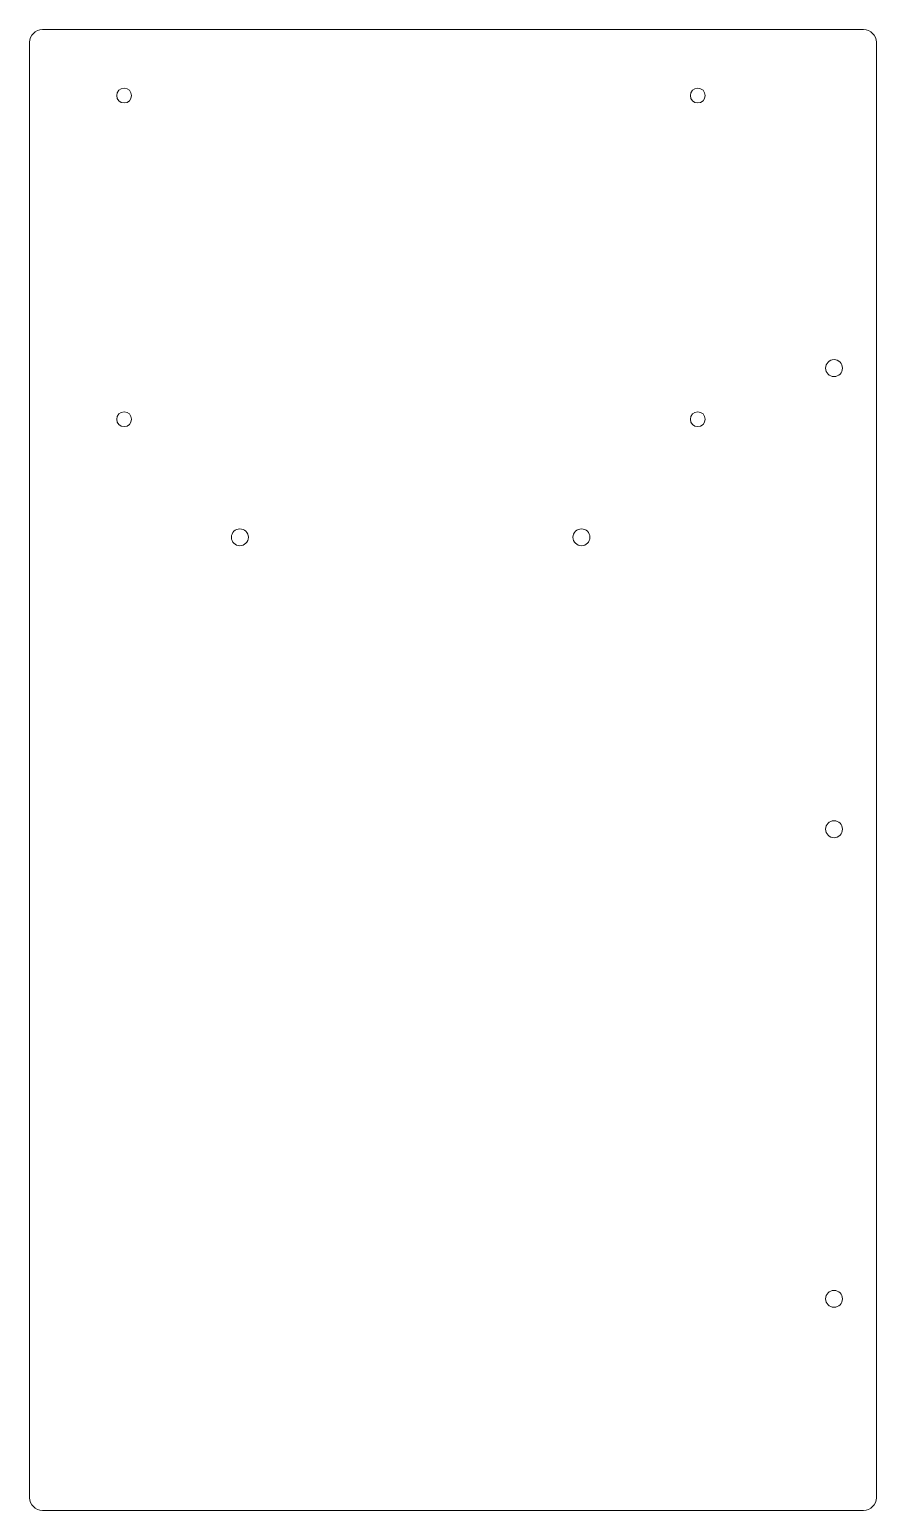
# Model space of a CAD drawing. Header units: millimetres. Extents: x -169 to 31, y -178 to 172.
import ezdxf

# ---------------------------------------------------------------- set-up
doc = ezdxf.new("R2010")
doc.units = ezdxf.units.MM
doc.header["$MEASUREMENT"] = 0
doc.layers.add('layer 1', color=7, linetype='Continuous')

msp = doc.modelspace()

# ---------------------------------------------------------------- linework, layer by layer
at = {"layer": 'layer 1', "color": 250, "lineweight": 9}
for centre in [(21.25, 92.1142), (21.25, -16.8858), (21.25, -127.8858)]:
    msp.add_ellipse(centre, major_axis=(0, 2), ratio=1, dxfattribs=at)
for points, knots in [([(-165.75, 172.1142), (-165.75, 172.1142), (28.25, 172.1142), (28.25, 172.1142), (28.25, 172.1142), (29.8999, 172.1142), (31.25, 170.7641), (31.25, 169.1142), (31.25, 169.1142), (31.25, 169.1142), (31.25, -174.8858), (31.25, -174.8858), (31.25, -174.8858), (31.25, -176.5357), (29.8999, -177.8858), (28.25, -177.8858), (28.25, -177.8858), (28.25, -177.8858), (-165.75, -177.8858), (-165.75, -177.8858), (-165.75, -177.8858), (-167.3999, -177.8858), (-168.75, -176.5357), (-168.75, -174.8858), (-168.75, -174.8858), (-168.75, -174.8858), (-168.75, 169.1142), (-168.75, 169.1142), (-168.75, 169.1142), (-168.75, 170.7641), (-167.3999, 172.1142), (-165.75, 172.1142)], [0, 0, 0, 0, 0.11111111, 0.11111111, 0.11111111, 0.11111111, 0.22222222, 0.22222222, 0.22222222, 0.22222222, 0.33333333, 0.33333333, 0.33333333, 0.33333333, 0.44444444, 0.44444444, 0.44444444, 0.44444444, 0.55555556, 0.55555556, 0.55555556, 0.55555556, 0.66666667, 0.66666667, 0.66666667, 0.66666667, 0.77777778, 0.77777778, 0.77777778, 0.77777778, 1, 1, 1, 1]), ([(-148.1828, 156.526), (-148.1828, 155.5595), (-147.3993, 154.776), (-146.4328, 154.776), (-146.4328, 154.776), (-145.4663, 154.776), (-144.6828, 155.5595), (-144.6828, 156.526), (-144.6828, 156.526), (-144.6828, 157.4925), (-145.4663, 158.276), (-146.4328, 158.276), (-146.4328, 158.276), (-147.3993, 158.276), (-148.1828, 157.4925), (-148.1828, 156.526)], [0, 0, 0, 0, 0.2, 0.2, 0.2, 0.2, 0.4, 0.4, 0.4, 0.4, 0.6, 0.6, 0.6, 0.6, 1, 1, 1, 1]), ([(-9.1826, 156.526), (-9.1826, 155.5595), (-9.9661, 154.776), (-10.9326, 154.776), (-10.9326, 154.776), (-11.8991, 154.776), (-12.6826, 155.5595), (-12.6826, 156.526), (-12.6826, 156.526), (-12.6826, 157.4925), (-11.8991, 158.276), (-10.9326, 158.276), (-10.9326, 158.276), (-9.9661, 158.276), (-9.1826, 157.4925), (-9.1826, 156.526)], [0, 0, 0, 0, 0.2, 0.2, 0.2, 0.2, 0.4, 0.4, 0.4, 0.4, 0.6, 0.6, 0.6, 0.6, 1, 1, 1, 1]), ([(-148.1828, 80.026), (-148.1828, 80.9925), (-147.3993, 81.776), (-146.4328, 81.776), (-146.4328, 81.776), (-145.4663, 81.776), (-144.6828, 80.9925), (-144.6828, 80.026), (-144.6828, 80.026), (-144.6828, 79.0595), (-145.4663, 78.276), (-146.4328, 78.276), (-146.4328, 78.276), (-147.3993, 78.276), (-148.1828, 79.0595), (-148.1828, 80.026)], [0, 0, 0, 0, 0.2, 0.2, 0.2, 0.2, 0.4, 0.4, 0.4, 0.4, 0.6, 0.6, 0.6, 0.6, 1, 1, 1, 1]), ([(-9.1826, 80.026), (-9.1826, 80.9925), (-9.9661, 81.776), (-10.9326, 81.776), (-10.9326, 81.776), (-11.8991, 81.776), (-12.6826, 80.9925), (-12.6826, 80.026), (-12.6826, 80.026), (-12.6826, 79.0595), (-11.8991, 78.276), (-10.9326, 78.276), (-10.9326, 78.276), (-9.9661, 78.276), (-9.1826, 79.0595), (-9.1826, 80.026)], [0, 0, 0, 0, 0.2, 0.2, 0.2, 0.2, 0.4, 0.4, 0.4, 0.4, 0.6, 0.6, 0.6, 0.6, 1, 1, 1, 1]), ([(-121.0833, 52.1142), (-121.0833, 53.2188), (-120.1879, 54.1142), (-119.0833, 54.1142), (-119.0833, 54.1142), (-117.9787, 54.1142), (-117.0833, 53.2188), (-117.0833, 52.1142), (-117.0833, 52.1142), (-117.0833, 51.0096), (-117.9787, 50.1142), (-119.0833, 50.1142), (-119.0833, 50.1142), (-120.1879, 50.1142), (-121.0833, 51.0096), (-121.0833, 52.1142)], [0, 0, 0, 0, 0.2, 0.2, 0.2, 0.2, 0.4, 0.4, 0.4, 0.4, 0.6, 0.6, 0.6, 0.6, 1, 1, 1, 1]), ([(-36.4167, 52.1142), (-36.4167, 53.2188), (-37.3121, 54.1142), (-38.4167, 54.1142), (-38.4167, 54.1142), (-39.5213, 54.1142), (-40.4167, 53.2188), (-40.4167, 52.1142), (-40.4167, 52.1142), (-40.4167, 51.0096), (-39.5213, 50.1142), (-38.4167, 50.1142), (-38.4167, 50.1142), (-37.3121, 50.1142), (-36.4167, 51.0096), (-36.4167, 52.1142)], [0, 0, 0, 0, 0.2, 0.2, 0.2, 0.2, 0.4, 0.4, 0.4, 0.4, 0.6, 0.6, 0.6, 0.6, 1, 1, 1, 1])]:
    msp.add_open_spline(points, degree=3, knots=knots, dxfattribs=at)

doc.saveas('drawing.dxf')
